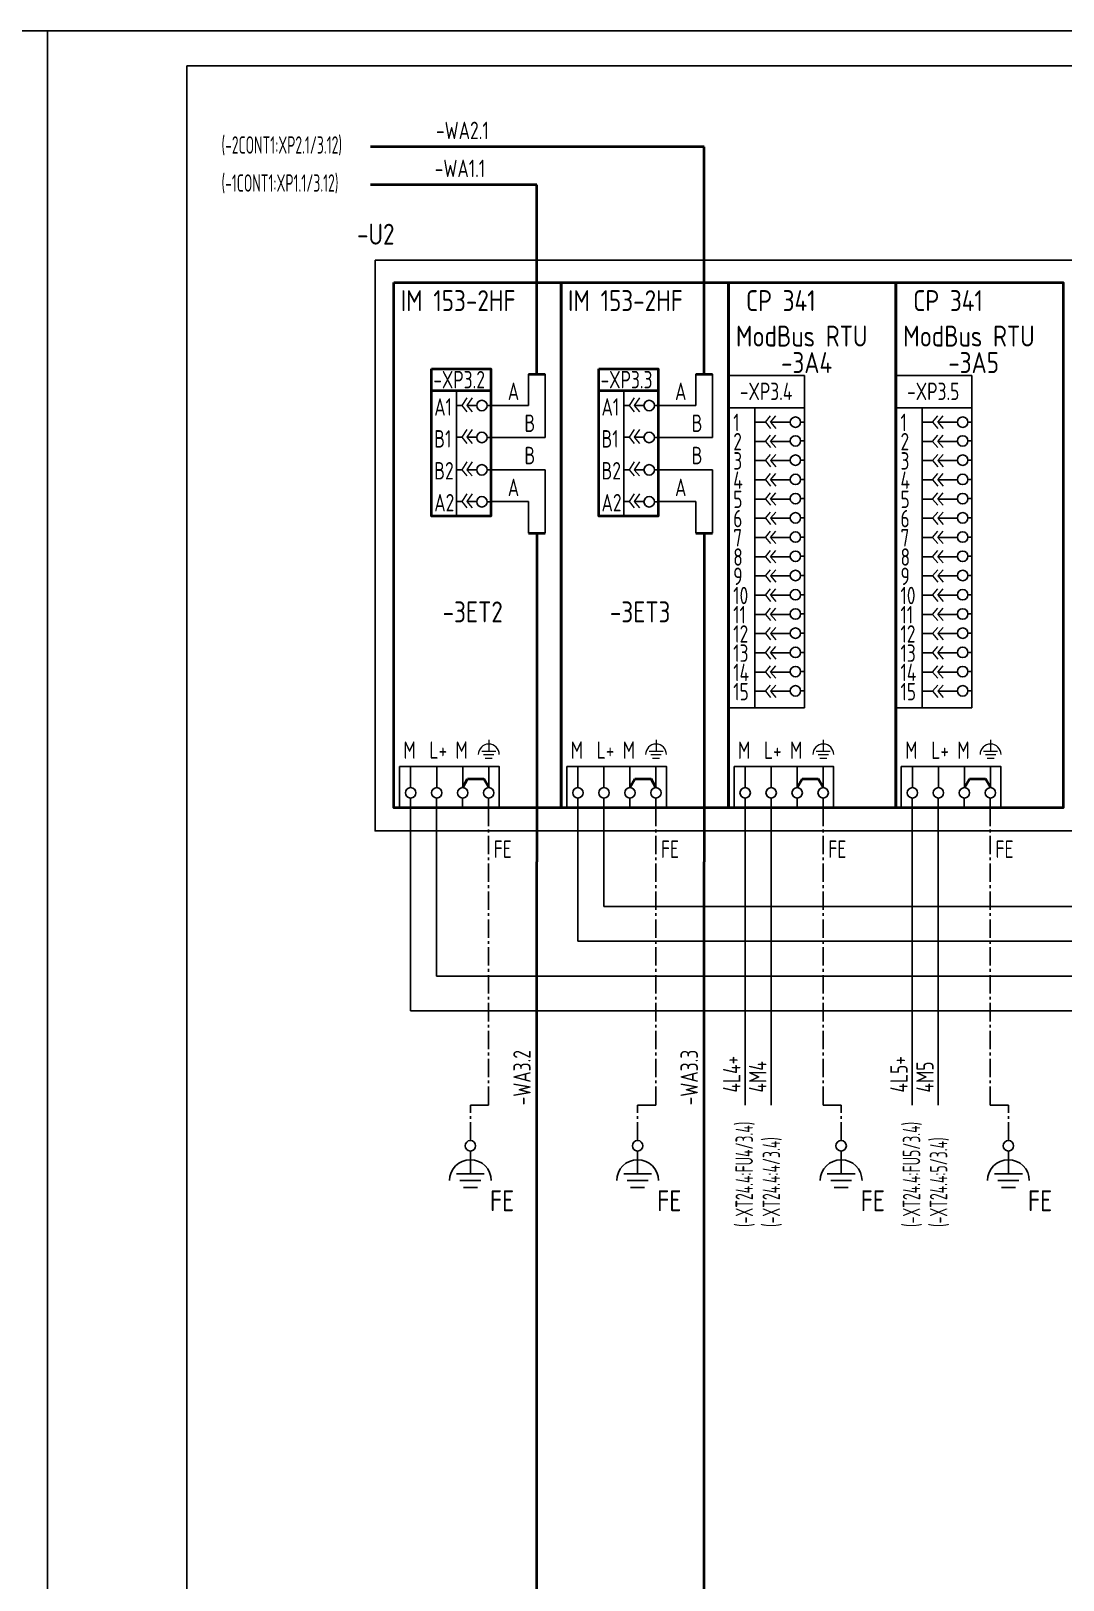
# Model space of a CAD drawing. Header units: millimetres. Extents: x 1235 to 19908, y 833 to 4314.
# Drawn here: x 4253.6 to 4401.7, y 1664.1 to 1886.4 of the extents above; entities that cross this region are included whole.
import ezdxf

# ---------------------------------------------------------------- set-up
doc = ezdxf.new("R2010")
doc.units = ezdxf.units.MM
doc.linetypes.add('3_2012-53-ТКР2.1-2_План$0${ Chain Double-Dash }', pattern=[0])
doc.linetypes.add('EPL_DASHLONGDOT', pattern=[1, 0.66, -0.12, 0.1, -0.12])
doc.layers.add('КИА_МАРКИРОВКА', color=2, linetype='Continuous')
doc.layers.add('КИА_НАКЛЕЙКИ', color=1, linetype='Continuous')
doc.styles.add('GOST-A 3-1', font='', dxfattribs={"height": 3})
doc.styles.add('GOSTA-2.5-1', font='', dxfattribs={"width": 0.9, "height": 2.5})
doc.styles.get('GOST-A 3-1').set_extended_font_data('GOST type A')
doc.styles.get('GOSTA-2.5-1').set_extended_font_data('GOST Type AU')

# ---------------------------------------------------------------- blocks, each defined once
blk = doc.blocks.new('A$C20E20996')
at = {"color": 0}
for p, q in [((-15.02, -33.5), (-15.02, -15.52)), ((-14.27, -17.63), (-15.02, -17.63)), ((-13.53, -17.63), (-12.13, -17.63)), ((-10.63, -17.63), (-10.08, -17.63)), ((-14.27, -22.18), (-15.02, -22.18)), ((-13.53, -22.18), (-12.13, -22.18)), ((-10.63, -22.21), (-10.08, -22.21)), ((-14.27, -26.84), (-15.02, -26.84)), ((-13.53, -26.84), (-12.13, -26.84)), ((-10.63, -26.86), (-10.08, -26.86)), ((-14.27, -31.42), (-15.02, -31.42)), ((-13.53, -31.42), (-12.13, -31.42)), ((-10.63, -31.44), (-10.08, -31.44)), ((-21.61, -72.45), (-21.61, -69.42)), ((-17.87, -72.45), (-17.87, -69.42)), ((-14.14, -72.45), (-14.14, -69.42)), ((-10.41, -72.45), (-10.41, -69.42)), ((-21.63, -75.35), (-21.63, -73.95)), ((-17.9, -75.35), (-17.9, -73.95)), ((-14.17, -75.35), (-14.17, -73.95)), ((-10.43, -75.35), (-10.43, -73.95))]:
    blk.add_line(p, q, dxfattribs=at)
at = {"lineweight": 18}
for p, q in [((-13.53, -16.52), (-14.27, -17.63)), ((-14.27, -17.63), (-13.53, -18.52)), ((-12.78, -16.52), (-13.53, -17.63)), ((-13.53, -17.63), (-12.78, -18.52)), ((-13.53, -21.07), (-14.27, -22.18)), ((-14.27, -22.18), (-13.53, -23.07)), ((-12.78, -21.07), (-13.53, -22.18)), ((-13.53, -22.18), (-12.78, -23.07)), ((-13.53, -25.73), (-14.27, -26.84)), ((-12.78, -25.73), (-13.53, -26.84)), ((-14.27, -26.84), (-13.53, -27.73)), ((-13.53, -26.84), (-12.78, -27.73)), ((-13.53, -30.31), (-14.27, -31.42)), ((-12.78, -30.31), (-13.53, -31.42)), ((-14.27, -31.42), (-13.53, -32.31)), ((-13.53, -31.42), (-12.78, -32.31))]:
    blk.add_line(p, q, dxfattribs=at)
at = {"color": 0, "lineweight": 20}
for p, q in [((-10.4, -65.58), (-10.4, -66.21)), ((-10.4, -66.21), (-10.4, -67.21)), ((-11.4, -67.21), (-9.4, -67.21)), ((-11.15, -67.71), (-9.65, -67.71)), ((-10.9, -68.21), (-9.9, -68.21))]:
    blk.add_line(p, q, dxfattribs=at)
at = {"color": 0, "lineweight": 40}
for p, q in [((-14.14, -72.45), (-13.43, -71.17)), ((-13.43, -71.17), (-11.12, -71.17)), ((-10.41, -72.45), (-11.12, -71.17))]:
    blk.add_line(p, q, dxfattribs=at)
for points in [[(-24, 0), (0, 0), (0, -75.35), (-24, -75.35)], [(-18.62, -12.36), (-10.08, -12.36), (-10.08, -33.5), (-18.62, -33.5)], [(-18.62, -12.36), (-10.08, -12.36), (-10.08, -15.52), (-18.62, -15.52)]]:
    blk.add_lwpolyline(points, close=True, dxfattribs=at)
at = {"color": 0}
blk.add_lwpolyline([(-23.2, -69.42), (-8.92, -69.42), (-8.92, -75.35), (-23.2, -75.35)], close=True, dxfattribs=at)
for centre in [(-11.38, -17.63), (-11.38, -22.21), (-11.38, -26.86), (-11.38, -31.44), (-21.61, -73.2), (-17.87, -73.2), (-14.14, -73.2), (-10.41, -73.2)]:
    blk.add_circle(centre, 0.75, dxfattribs=at)
at = {"color": 0, "lineweight": 20}
blk.add_arc((-10.4, -67.71), 1.5, 0, 180, dxfattribs=at)
at = {"style": 'GOSTA-2.5-1', "width": 0.9}
for s, p in [('A1', (-18.22, -19.08)), ('B1', (-18.22, -23.66)), ('B2', (-18.22, -28.24)), ('A2', (-18.22, -32.82)), ('M', (-22.64, -68.32)), ('L+', (-18.91, -68.32)), ('M', (-15.18, -68.32))]:
    blk.add_text(s, height=2.5, dxfattribs=at).set_placement(p)
blk = doc.blocks.new('A$C2BF74EC9')
at = {"color": 0}
for p, q in [((2, 8.39), (2, 6.39)), ((0, 6.39), (4, 6.39)), ((0.5, 5.39), (3.5, 5.39)), ((1, 4.39), (3, 4.39))]:
    blk.add_line(p, q, dxfattribs=at)
at = {"style": 'GOST-A 3-1'}
blk.add_text('FE', height=3, dxfattribs=at).set_placement((4.81, 1))

msp = doc.modelspace()

# ---------------------------------------------------------------- linework, layer by layer
for p, q in [((3662, 1886.39), (4256, 1886.39)), ((4256, 1886.39), (4850, 1886.39)), ((4256, 1466.39), (4256, 1886.39)), ((4276, 1881.39), (4845, 1881.39)), ((4276, 1471.39), (4276, 1881.39))]:
    msp.add_line(p, q)
at = {"color": 6, "lineweight": 40}
for p, q in [((4350.2, 1869.75), (4302.35, 1869.75)), ((4326.2, 1869.75), (4302.35, 1869.75)), ((4350.2, 1837.17), (4350.2, 1869.75)), ((4326.2, 1864.3), (4302.35, 1864.3)), ((4326.2, 1837.17), (4326.2, 1864.3)), ((4325.01, 1837.17), (4327.4, 1837.17)), ((4349.01, 1837.17), (4351.4, 1837.17)), ((4325.01, 1814.34), (4327.4, 1814.34)), ((4326.2, 1814.34), (4326.2, 1767.2)), ((4349.01, 1814.34), (4351.4, 1814.34)), ((4350.2, 1814.34), (4350.2, 1767.2)), ((4326.2, 1711.03), (4326.2, 1767.2)), ((4350.2, 1711.03), (4350.2, 1767.2)), ((4326.2, 1636.79), (4326.2, 1711.03)), ((4350.2, 1636.79), (4350.2, 1711.03))]:
    msp.add_line(p, q, dxfattribs=at)
at = {"color": 0}
for p, q in [((4325.01, 1832.65), (4325.01, 1837.17)), ((4327.4, 1828.07), (4327.4, 1837.17)), ((4349.01, 1832.65), (4349.01, 1837.17)), ((4351.4, 1828.07), (4351.4, 1837.17)), ((4364.61, 1836.96), (4353.71, 1836.96)), ((4353.71, 1836.96), (4353.71, 1789.29)), ((4353.71, 1836.96), (4364.61, 1836.96)), ((4353.71, 1833.37), (4353.71, 1836.96)), ((4364.61, 1836.96), (4364.61, 1789.29)), ((4388.61, 1836.96), (4377.71, 1836.96)), ((4377.71, 1836.96), (4377.71, 1789.29)), ((4377.71, 1836.96), (4388.61, 1836.96)), ((4377.71, 1833.37), (4377.71, 1836.96)), ((4388.61, 1836.96), (4388.61, 1789.29)), ((4319.62, 1832.65), (4325.01, 1832.65)), ((4343.62, 1832.65), (4349.01, 1832.65)), ((4364.61, 1832.32), (4353.71, 1832.32)), ((4357.5, 1789.29), (4357.5, 1832.32)), ((4388.61, 1832.32), (4377.71, 1832.32)), ((4381.5, 1789.29), (4381.5, 1832.32)), ((4359, 1830.26), (4357.5, 1830.26)), ((4359.74, 1830.26), (4362.56, 1830.26)), ((4364.06, 1830.26), (4364.61, 1830.26)), ((4383, 1830.26), (4381.5, 1830.26)), ((4383.74, 1830.26), (4386.56, 1830.26)), ((4388.06, 1830.26), (4388.61, 1830.26)), ((4319.62, 1828.07), (4327.4, 1828.07)), ((4343.62, 1828.07), (4351.4, 1828.07)), ((4359, 1827.51), (4357.5, 1827.51)), ((4359.74, 1827.51), (4362.56, 1827.51)), ((4364.06, 1827.57), (4364.6, 1827.57)), ((4383, 1827.51), (4381.5, 1827.51)), ((4383.74, 1827.51), (4386.56, 1827.51)), ((4388.06, 1827.57), (4388.6, 1827.57)), ((4359, 1824.75), (4357.5, 1824.75)), ((4359.74, 1824.75), (4362.56, 1824.75)), ((4364.06, 1824.81), (4364.61, 1824.81)), ((4383, 1824.75), (4381.5, 1824.75)), ((4383.74, 1824.75), (4386.56, 1824.75)), ((4388.06, 1824.81), (4388.61, 1824.81)), ((4319.62, 1823.44), (4327.4, 1823.44)), ((4327.4, 1823.44), (4327.4, 1814.34)), ((4343.62, 1823.44), (4351.4, 1823.44)), ((4351.4, 1823.44), (4351.4, 1814.34)), ((4359, 1821.99), (4357.5, 1821.99)), ((4359.74, 1821.99), (4362.56, 1821.99)), ((4364.06, 1822.05), (4364.61, 1822.05)), ((4383, 1821.99), (4381.5, 1821.99)), ((4383.74, 1821.99), (4386.56, 1821.99)), ((4388.06, 1822.05), (4388.61, 1822.05)), ((4319.62, 1818.86), (4325.01, 1818.86)), ((4325.01, 1818.86), (4325.01, 1814.34)), ((4343.62, 1818.86), (4349.01, 1818.86)), ((4349.01, 1818.86), (4349.01, 1814.34)), ((4359, 1819.23), (4357.5, 1819.23)), ((4359.74, 1819.23), (4362.56, 1819.23)), ((4364.06, 1819.29), (4364.6, 1819.29)), ((4383, 1819.23), (4381.5, 1819.23)), ((4383.74, 1819.23), (4386.56, 1819.23)), ((4388.06, 1819.29), (4388.6, 1819.29)), ((4359, 1816.47), (4357.5, 1816.47)), ((4359.74, 1816.47), (4362.56, 1816.47)), ((4364.06, 1816.53), (4364.6, 1816.53)), ((4383, 1816.47), (4381.5, 1816.47)), ((4383.74, 1816.47), (4386.56, 1816.47)), ((4388.06, 1816.53), (4388.6, 1816.53)), ((4359, 1813.72), (4357.5, 1813.72)), ((4359.74, 1813.72), (4362.56, 1813.72)), ((4364.06, 1813.78), (4364.6, 1813.78)), ((4383, 1813.72), (4381.5, 1813.72)), ((4383.74, 1813.72), (4386.56, 1813.72)), ((4388.06, 1813.78), (4388.6, 1813.78)), ((4359, 1810.96), (4357.5, 1810.96)), ((4359.74, 1810.96), (4362.56, 1810.96)), ((4364.06, 1811.02), (4364.6, 1811.02)), ((4383, 1810.96), (4381.5, 1810.96)), ((4383.74, 1810.96), (4386.56, 1810.96)), ((4388.06, 1811.02), (4388.6, 1811.02)), ((4359, 1808.2), (4357.5, 1808.2)), ((4359.74, 1808.2), (4362.56, 1808.2)), ((4364.06, 1808.26), (4364.6, 1808.26)), ((4383, 1808.2), (4381.5, 1808.2)), ((4383.74, 1808.2), (4386.56, 1808.2)), ((4388.06, 1808.26), (4388.6, 1808.26)), ((4359, 1805.44), (4357.5, 1805.44)), ((4359.74, 1805.44), (4362.56, 1805.44)), ((4364.06, 1805.5), (4364.6, 1805.5)), ((4383, 1805.44), (4381.5, 1805.44)), ((4383.74, 1805.44), (4386.56, 1805.44)), ((4388.06, 1805.5), (4388.6, 1805.5)), ((4359, 1802.68), (4357.5, 1802.68)), ((4359.74, 1802.68), (4362.56, 1802.68)), ((4364.06, 1802.74), (4364.61, 1802.74)), ((4383, 1802.68), (4381.5, 1802.68)), ((4383.74, 1802.68), (4386.56, 1802.68)), ((4388.06, 1802.74), (4388.61, 1802.74)), ((4359, 1799.92), (4357.5, 1799.92)), ((4359.74, 1799.92), (4362.56, 1799.92)), ((4364.06, 1799.99), (4364.61, 1799.99)), ((4383, 1799.92), (4381.5, 1799.92)), ((4383.74, 1799.92), (4386.56, 1799.92)), ((4388.06, 1799.99), (4388.61, 1799.99)), ((4359, 1797.17), (4357.5, 1797.17)), ((4359.74, 1797.17), (4362.56, 1797.17)), ((4364.06, 1797.23), (4364.6, 1797.23)), ((4383, 1797.17), (4381.5, 1797.17)), ((4383.74, 1797.17), (4386.56, 1797.17)), ((4388.06, 1797.23), (4388.6, 1797.23)), ((4359, 1794.41), (4357.5, 1794.41)), ((4359.74, 1794.41), (4362.56, 1794.41)), ((4364.06, 1794.47), (4364.6, 1794.47)), ((4383, 1794.41), (4381.5, 1794.41)), ((4383.74, 1794.41), (4386.56, 1794.41)), ((4388.06, 1794.47), (4388.6, 1794.47)), ((4359, 1791.65), (4357.5, 1791.65)), ((4359.74, 1791.65), (4362.56, 1791.65)), ((4364.06, 1791.71), (4364.61, 1791.71)), ((4383, 1791.65), (4381.5, 1791.65)), ((4383.74, 1791.65), (4386.56, 1791.65)), ((4388.06, 1791.71), (4388.61, 1791.71)), ((4353.71, 1789.29), (4364.61, 1789.29)), ((4377.71, 1789.29), (4388.61, 1789.29)), ((4356.1, 1777.83), (4356.1, 1780.85)), ((4359.83, 1777.83), (4359.83, 1780.85)), ((4363.56, 1777.83), (4363.56, 1780.85)), ((4367.29, 1777.83), (4367.29, 1780.85)), ((4380.1, 1777.83), (4380.1, 1780.85)), ((4383.83, 1777.83), (4383.83, 1780.85)), ((4387.56, 1777.83), (4387.56, 1780.85)), ((4391.29, 1777.83), (4391.29, 1780.85)), ((4356.08, 1774.93), (4356.08, 1776.33)), ((4359.81, 1774.93), (4359.81, 1776.33)), ((4363.54, 1774.93), (4363.54, 1776.33)), ((4367.27, 1774.93), (4367.27, 1776.33)), ((4380.08, 1774.93), (4380.08, 1776.33)), ((4383.81, 1774.93), (4383.81, 1776.33)), ((4387.54, 1774.93), (4387.54, 1776.33)), ((4391.27, 1774.93), (4391.27, 1776.33)), ((4316.67, 1725.69), (4316.67, 1724.44)), ((4340.67, 1725.69), (4340.67, 1724.44)), ((4369.87, 1725.69), (4369.87, 1724.44)), ((4393.87, 1725.69), (4393.87, 1724.44))]:
    msp.add_line(p, q, dxfattribs=at)
at = {"lineweight": 18}
for p, q in [((4359, 1830.26), (4359.74, 1831.15)), ((4359, 1830.26), (4359.74, 1829.37)), ((4359.74, 1830.26), (4360.49, 1831.15)), ((4359.74, 1830.26), (4360.49, 1829.37)), ((4383, 1830.26), (4383.74, 1831.15)), ((4383, 1830.26), (4383.74, 1829.37)), ((4383.74, 1830.26), (4384.49, 1831.15)), ((4383.74, 1830.26), (4384.49, 1829.37)), ((4359, 1827.51), (4359.74, 1828.4)), ((4359, 1827.51), (4359.74, 1826.62)), ((4359.74, 1827.51), (4360.49, 1828.4)), ((4359.74, 1827.51), (4360.49, 1826.62)), ((4383, 1827.51), (4383.74, 1828.4)), ((4383, 1827.51), (4383.74, 1826.62)), ((4383.74, 1827.51), (4384.49, 1828.4)), ((4383.74, 1827.51), (4384.49, 1826.62)), ((4359, 1824.75), (4359.74, 1825.64)), ((4359, 1824.75), (4359.74, 1823.86)), ((4359.74, 1824.75), (4360.49, 1825.64)), ((4359.74, 1824.75), (4360.49, 1823.86)), ((4383, 1824.75), (4383.74, 1825.64)), ((4383, 1824.75), (4383.74, 1823.86)), ((4383.74, 1824.75), (4384.49, 1825.64)), ((4383.74, 1824.75), (4384.49, 1823.86)), ((4359, 1821.99), (4359.74, 1822.88)), ((4359.74, 1821.99), (4360.49, 1822.88)), ((4383, 1821.99), (4383.74, 1822.88)), ((4383.74, 1821.99), (4384.49, 1822.88)), ((4359, 1821.99), (4359.74, 1821.1)), ((4359.74, 1821.99), (4360.49, 1821.1)), ((4383, 1821.99), (4383.74, 1821.1)), ((4383.74, 1821.99), (4384.49, 1821.1)), ((4359, 1819.23), (4359.74, 1820.12)), ((4359, 1819.23), (4359.74, 1818.34)), ((4359.74, 1819.23), (4360.49, 1820.12)), ((4359.74, 1819.23), (4360.49, 1818.34)), ((4383, 1819.23), (4383.74, 1820.12)), ((4383, 1819.23), (4383.74, 1818.34)), ((4383.74, 1819.23), (4384.49, 1820.12)), ((4383.74, 1819.23), (4384.49, 1818.34)), ((4359, 1816.47), (4359.74, 1817.36)), ((4359, 1816.47), (4359.74, 1815.58)), ((4359.74, 1816.47), (4360.49, 1817.36)), ((4359.74, 1816.47), (4360.49, 1815.58)), ((4383, 1816.47), (4383.74, 1817.36)), ((4383, 1816.47), (4383.74, 1815.58)), ((4383.74, 1816.47), (4384.49, 1817.36)), ((4383.74, 1816.47), (4384.49, 1815.58)), ((4359, 1813.72), (4359.74, 1814.61)), ((4359, 1813.72), (4359.74, 1812.83)), ((4359.74, 1813.72), (4360.49, 1814.61)), ((4359.74, 1813.72), (4360.49, 1812.83)), ((4383, 1813.72), (4383.74, 1814.61)), ((4383, 1813.72), (4383.74, 1812.83)), ((4383.74, 1813.72), (4384.49, 1814.61)), ((4383.74, 1813.72), (4384.49, 1812.83)), ((4359, 1810.96), (4359.74, 1811.85)), ((4359.74, 1810.96), (4360.49, 1811.85)), ((4383, 1810.96), (4383.74, 1811.85)), ((4383.74, 1810.96), (4384.49, 1811.85)), ((4359, 1810.96), (4359.74, 1810.07)), ((4359, 1808.2), (4359.74, 1809.09)), ((4359.74, 1810.96), (4360.49, 1810.07)), ((4359.74, 1808.2), (4360.49, 1809.09)), ((4383, 1810.96), (4383.74, 1810.07)), ((4383, 1808.2), (4383.74, 1809.09)), ((4383.74, 1810.96), (4384.49, 1810.07)), ((4383.74, 1808.2), (4384.49, 1809.09)), ((4359, 1808.2), (4359.74, 1807.31)), ((4359.74, 1808.2), (4360.49, 1807.31)), ((4383, 1808.2), (4383.74, 1807.31)), ((4383.74, 1808.2), (4384.49, 1807.31)), ((4359, 1805.44), (4359.74, 1806.33)), ((4359, 1805.44), (4359.74, 1804.55)), ((4359.74, 1805.44), (4360.49, 1806.33)), ((4359.74, 1805.44), (4360.49, 1804.55)), ((4383, 1805.44), (4383.74, 1806.33)), ((4383, 1805.44), (4383.74, 1804.55)), ((4383.74, 1805.44), (4384.49, 1806.33)), ((4383.74, 1805.44), (4384.49, 1804.55)), ((4359, 1802.68), (4359.74, 1803.57)), ((4359, 1802.68), (4359.74, 1801.79)), ((4359.74, 1802.68), (4360.49, 1803.57)), ((4359.74, 1802.68), (4360.49, 1801.79)), ((4383, 1802.68), (4383.74, 1803.57)), ((4383, 1802.68), (4383.74, 1801.79)), ((4383.74, 1802.68), (4384.49, 1803.57)), ((4383.74, 1802.68), (4384.49, 1801.79)), ((4359, 1799.92), (4359.74, 1800.81)), ((4359.74, 1799.92), (4360.49, 1800.81)), ((4383, 1799.92), (4383.74, 1800.81)), ((4383.74, 1799.92), (4384.49, 1800.81)), ((4359, 1799.92), (4359.74, 1799.03)), ((4359, 1797.17), (4359.74, 1798.06)), ((4359.74, 1799.92), (4360.49, 1799.03)), ((4359.74, 1797.17), (4360.49, 1798.06)), ((4383, 1799.92), (4383.74, 1799.03)), ((4383, 1797.17), (4383.74, 1798.06)), ((4383.74, 1799.92), (4384.49, 1799.03)), ((4383.74, 1797.17), (4384.49, 1798.06)), ((4359, 1797.17), (4359.74, 1796.28)), ((4359.74, 1797.17), (4360.49, 1796.28)), ((4383, 1797.17), (4383.74, 1796.28)), ((4383.74, 1797.17), (4384.49, 1796.28)), ((4359, 1794.41), (4359.74, 1795.3)), ((4359, 1794.41), (4359.74, 1793.52)), ((4359.74, 1794.41), (4360.49, 1795.3)), ((4359.74, 1794.41), (4360.49, 1793.52)), ((4383, 1794.41), (4383.74, 1795.3)), ((4383, 1794.41), (4383.74, 1793.52)), ((4383.74, 1794.41), (4384.49, 1795.3)), ((4383.74, 1794.41), (4384.49, 1793.52)), ((4359, 1791.65), (4359.74, 1792.54)), ((4359, 1791.65), (4359.74, 1790.76)), ((4359.74, 1791.65), (4360.49, 1792.54)), ((4359.74, 1791.65), (4360.49, 1790.76)), ((4383, 1791.65), (4383.74, 1792.54)), ((4383, 1791.65), (4383.74, 1790.76)), ((4383.74, 1791.65), (4384.49, 1792.54)), ((4383.74, 1791.65), (4384.49, 1790.76))]:
    msp.add_line(p, q, dxfattribs=at)
at = {"color": 0, "lineweight": 20}
for p, q in [((4367.31, 1784.69), (4367.31, 1784.07)), ((4391.31, 1784.69), (4391.31, 1784.07)), ((4366.31, 1783.07), (4368.31, 1783.07)), ((4366.56, 1782.57), (4368.06, 1782.57)), ((4367.31, 1784.07), (4367.31, 1783.07)), ((4390.31, 1783.07), (4392.31, 1783.07)), ((4390.56, 1782.57), (4392.06, 1782.57)), ((4391.31, 1784.07), (4391.31, 1783.07)), ((4366.81, 1782.07), (4367.81, 1782.07)), ((4390.81, 1782.07), (4391.81, 1782.07))]:
    msp.add_line(p, q, dxfattribs=at)
at = {"color": 0, "lineweight": 40}
for p, q in [((4363.56, 1777.83), (4364.27, 1779.11)), ((4364.27, 1779.11), (4366.58, 1779.11)), ((4367.29, 1777.83), (4366.58, 1779.11)), ((4387.56, 1777.83), (4388.27, 1779.11)), ((4388.27, 1779.11), (4390.58, 1779.11)), ((4391.29, 1777.83), (4390.58, 1779.11))]:
    msp.add_line(p, q, dxfattribs=at)
at = {"color": 4}
for p, q in [((4308.08, 1774.93), (4308.08, 1745.78)), ((4332.08, 1774.93), (4332.08, 1755.78)), ((4356.08, 1774.93), (4356.08, 1732.28)), ((4380.08, 1774.93), (4380.08, 1732.28)), ((4692.73, 1755.78), (4332.08, 1755.78)), ((4695.73, 1745.78), (4308.08, 1745.78))]:
    msp.add_line(p, q, dxfattribs=at)
at = {"color": 1}
for p, q in [((4311.81, 1774.93), (4311.81, 1750.78)), ((4335.81, 1774.93), (4335.81, 1760.78)), ((4359.81, 1774.93), (4359.81, 1732.28)), ((4383.81, 1774.93), (4383.81, 1732.28)), ((4335.81, 1760.78), (4638.7, 1760.78)), ((4311.81, 1750.78), (4641.7, 1750.78))]:
    msp.add_line(p, q, dxfattribs=at)
at = {"color": 6, "linetype": 'EPL_DASHLONGDOT', "lineweight": 25, "ltscale": 4}
for p, q in [((4319.27, 1774.93), (4319.27, 1732.28)), ((4343.27, 1774.93), (4343.27, 1732.28)), ((4367.27, 1774.93), (4367.27, 1732.28)), ((4391.27, 1774.93), (4391.27, 1732.28)), ((4316.67, 1727.19), (4316.67, 1732.28)), ((4319.27, 1732.28), (4316.67, 1732.28)), ((4340.67, 1727.19), (4340.67, 1732.28)), ((4343.27, 1732.28), (4340.67, 1732.28)), ((4369.87, 1732.28), (4367.27, 1732.28)), ((4369.87, 1727.19), (4369.87, 1732.28)), ((4393.87, 1732.28), (4391.27, 1732.28)), ((4393.87, 1727.19), (4393.87, 1732.28))]:
    msp.add_line(p, q, dxfattribs=at)
at = {"color": 0, "linetype": '3_2012-53-ТКР2.1-2_План$0${ Chain Double-Dash }', "ltscale": 5}
msp.add_lwpolyline([(4303.01, 1853.5), (4554.96, 1853.5), (4554.96, 1771.61), (4303.01, 1771.61)], close=True, dxfattribs=at)
at = {"color": 0, "lineweight": 40}
for points in [[(4353.71, 1850.28), (4377.71, 1850.28), (4377.71, 1774.93), (4353.71, 1774.93)], [(4377.71, 1850.28), (4401.71, 1850.28), (4401.71, 1774.93), (4377.71, 1774.93)]]:
    msp.add_lwpolyline(points, close=True, dxfattribs=at)
at = {"color": 0}
for points in [[(4354.5, 1780.85), (4368.79, 1780.85), (4368.79, 1774.93), (4354.5, 1774.93)], [(4378.5, 1780.85), (4392.79, 1780.85), (4392.79, 1774.93), (4378.5, 1774.93)]]:
    msp.add_lwpolyline(points, close=True, dxfattribs=at)
for centre in [(4363.31, 1830.26), (4387.31, 1830.26), (4363.31, 1827.57), (4387.31, 1827.57), (4363.31, 1824.81), (4387.31, 1824.81), (4363.31, 1822.05), (4387.31, 1822.05), (4363.31, 1819.29), (4387.31, 1819.29), (4363.31, 1816.53), (4387.31, 1816.53), (4363.31, 1813.78), (4387.31, 1813.78), (4363.31, 1811.02), (4387.31, 1811.02), (4363.31, 1808.26), (4387.31, 1808.26), (4363.31, 1805.5), (4387.31, 1805.5), (4363.31, 1802.74), (4387.31, 1802.74), (4363.31, 1799.99), (4387.31, 1799.99), (4363.31, 1797.23), (4387.31, 1797.23), (4363.31, 1794.47), (4387.31, 1794.47), (4363.31, 1791.71), (4387.31, 1791.71), (4356.1, 1777.08), (4359.83, 1777.08), (4363.56, 1777.08), (4367.29, 1777.08), (4380.1, 1777.08), (4383.83, 1777.08), (4387.56, 1777.08), (4391.29, 1777.08), (4316.67, 1726.44), (4340.67, 1726.44), (4369.87, 1726.44), (4393.87, 1726.44)]:
    msp.add_circle(centre, 0.75, dxfattribs=at)
at = {"color": 0, "lineweight": 20}
for centre in [(4367.31, 1782.57), (4391.31, 1782.57)]:
    msp.add_arc(centre, 1.5, 0, 180, dxfattribs=at)
at = {"color": 0}
for centre in [(4316.67, 1721.44), (4340.67, 1721.44), (4369.87, 1721.44), (4393.87, 1721.44)]:
    msp.add_arc(centre, 3, 0, 180, dxfattribs=at)

# ---------------------------------------------------------------- block references
for name, p in [('A$C20E20996', (4329.71, 1850.28)), ('A$C20E20996', (4353.71, 1850.28)), ('A$C2BF74EC9', (4314.67, 1716.05)), ('A$C2BF74EC9', (4338.67, 1716.05)), ('A$C2BF74EC9', (4367.87, 1716.05)), ('A$C2BF74EC9', (4391.87, 1716.05))]:
    msp.add_blockref(name, p, dxfattribs=at)

# ---------------------------------------------------------------- texts
at = {"style": 'GOSTA-2.5-1'}
for s, width, p in [('(-2CONT1:XP2.1/3.12)', 0.7, (4280.96, 1868.78)), ('(-1CONT1:XP1.1/3.12)', 0.7, (4280.96, 1863.32)), ('-XP3.2', 0.9, (4311.35, 1835.11)), ('A', 0.9, (4322.04, 1833.44)), ('-XP3.3', 0.9, (4335.35, 1835.11)), ('A', 0.9, (4346.04, 1833.44)), ('-XP3.4', 0.9, (4355.34, 1833.43)), ('-XP3.5', 0.9, (4379.34, 1833.43)), ('B', 0.9, (4324.43, 1828.86)), ('B', 0.9, (4348.43, 1828.86)), ('1', 0.9, (4354.39, 1828.97)), ('1', 0.9, (4378.39, 1828.97)), ('2', 0.9, (4354.39, 1826.21)), ('2', 0.9, (4378.39, 1826.21)), ('B', 0.9, (4324.43, 1824.23)), ('B', 0.9, (4348.43, 1824.23)), ('3', 0.9, (4354.39, 1823.45)), ('3', 0.9, (4378.39, 1823.45)), ('4', 0.9, (4354.39, 1820.69)), ('4', 0.9, (4378.39, 1820.69)), ('A', 0.9, (4322.04, 1819.65)), ('A', 0.9, (4346.04, 1819.65)), ('5', 0.9, (4354.39, 1817.94)), ('5', 0.9, (4378.39, 1817.94)), ('6', 0.9, (4354.39, 1815.18)), ('6', 0.9, (4378.39, 1815.18)), ('7', 0.9, (4354.39, 1812.42)), ('7', 0.9, (4378.39, 1812.42)), ('8', 0.9, (4354.39, 1809.66)), ('8', 0.9, (4378.39, 1809.66)), ('9', 0.9, (4354.39, 1806.9)), ('9', 0.9, (4378.39, 1806.9)), ('10', 0.9, (4354.39, 1804.14)), ('10', 0.9, (4378.39, 1804.14)), ('11', 0.9, (4354.39, 1801.39)), ('11', 0.9, (4378.39, 1801.39)), ('12', 0.9, (4354.39, 1798.63)), ('12', 0.9, (4378.39, 1798.63)), ('13', 0.9, (4354.39, 1795.87)), ('13', 0.9, (4378.39, 1795.87)), ('14', 0.9, (4354.39, 1793.11)), ('14', 0.9, (4378.39, 1793.11)), ('15', 0.9, (4354.39, 1790.35)), ('15', 0.9, (4378.39, 1790.35)), ('M', 0.9, (4355.06, 1781.95)), ('L+', 0.9, (4358.8, 1781.95)), ('M', 0.9, (4362.53, 1781.95)), ('M', 0.9, (4379.06, 1781.95)), ('L+', 0.9, (4382.8, 1781.95)), ('M', 0.9, (4386.53, 1781.95))]:
    msp.add_text(s, height=2.5, dxfattribs=dict(at, width=width)).set_placement(p)
at = {"style": 'GOST-A 3-1'}
for s, p in [('IM 153-2HF', (4306.68, 1846.2)), ('IM 153-2HF', (4330.68, 1846.2)), (' CP 341', (4354.68, 1846.2)), (' CP 341', (4378.68, 1846.2)), ('ModBus RTU', (4354.78, 1841.11)), ('ModBus RTU', (4378.78, 1841.11))]:
    msp.add_text(s, height=3, dxfattribs=at).set_placement(p)
at = {"style": 'GOSTA-2.5-1', "width": 0.7}
for s, p in [('(-XT24.4:FU4/3.4)', (4357.22, 1714.79)), ('(-XT24.4:FU5/3.4)', (4381.22, 1714.79)), ('(-XT24.4:4/3.4)', (4361.1, 1714.79)), ('(-XT24.4:5/3.4)', (4385.1, 1714.79))]:
    msp.add_text(s, height=2.5, rotation=90, dxfattribs=at).set_placement(p)
at = {"layer": 'КИА_МАРКИРОВКА', "style": 'GOSTA-2.5-1', "width": 0.9}
for s, p in [('-WA2.1', (4311.74, 1870.87)), ('-WA1.1', (4311.56, 1865.42)), ('FE', (4320.01, 1767.74)), ('FE', (4344.01, 1767.74)), ('FE', (4368.01, 1767.74)), ('FE', (4392.01, 1767.74))]:
    msp.add_text(s, height=2.5, dxfattribs=at).set_placement(p)
for s, p in [('-WA3.2', (4325.32, 1732.24)), ('-WA3.3', (4349.32, 1732.24)), ('4L4+', (4355.42, 1734.08)), ('4M4', (4359.15, 1734.08)), ('4L5+', (4379.42, 1734.08)), ('4M5', (4383.15, 1734.08))]:
    msp.add_text(s, height=2.5, rotation=90, dxfattribs=at).set_placement(p)
at = {"layer": 'КИА_НАКЛЕЙКИ', "style": 'GOST-A 3-1'}
for s, p in [('-U2', (4300.41, 1855.73)), ('-3A4', (4361.24, 1837.31)), ('-3A5', (4385.24, 1837.31)), ('-3ET2', (4312.69, 1801.54)), ('-3ET3', (4336.69, 1801.54))]:
    msp.add_text(s, height=3, dxfattribs=at).set_placement(p)

doc.saveas('drawing.dxf')
